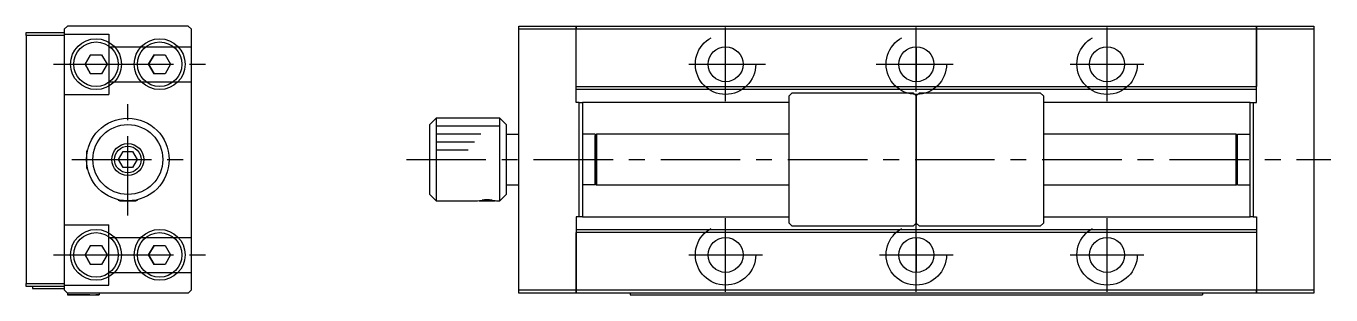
# Model space of a CAD drawing. Extents: x 15 to 442, y 13 to 190.
# Drawn here: x 237 to 442.2, y 83.9 to 126.2 of the extents above; entities that cross this region are included whole.
import ezdxf

# ---------------------------------------------------------------- set-up
doc = ezdxf.new("R2010")
doc.units = 0
doc.header["$LTSCALE"] = 10
doc.linetypes.add('CENTER', pattern=[2, 1.25, -0.25, 0.25, -0.25])
doc.linetypes.add('DASHED', pattern=[3.5, 2, -1.5])
doc.layers.get('0').update_dxf_attribs({"linetype": 'CONTINUOUS'})
doc.layers.add('CENTER', color=1, linetype='CENTER')

msp = doc.modelspace()

# ---------------------------------------------------------------- linework, layer by layer
at = {"color": 7, "linetype": 'CONTINUOUS'}
for p, q in [((237, 124.675), (237, 125.175)), ((237, 125.175), (243, 125.175)), ((243.5, 126.175), (243, 125.675)), ((243, 125.675), (243, 84.675)), ((262.5, 126.175), (243.5, 126.175)), ((263, 125.675), (262.5, 126.175)), ((263, 84.675), (263, 125.675)), ((314.5, 126.175), (323.5, 126.175)), ((314.5, 125.675), (314.5, 126.175)), ((323.5, 125.675), (314.5, 125.675)), ((314.5, 84.675), (314.5, 125.675)), ((323.5, 126.175), (323.5, 125.675)), ((323.5, 126.175), (430.5, 126.175)), ((323.5, 125.675), (323.5, 126.175)), ((323.5, 122.175), (323.5, 125.675)), ((430.5, 125.675), (323.5, 125.675)), ((323.5, 120.172066), (323.5, 125.675)), ((430.5, 126.175), (439.5, 126.175)), ((430.5, 125.675), (430.5, 126.175)), ((430.5, 126.175), (430.5, 125.675)), ((430.5, 122.175), (430.5, 125.675)), ((439.5, 125.675), (430.5, 125.675)), ((430.5, 125.675), (430.5, 120.177814)), ((439.5, 126.175), (439.5, 125.675)), ((439.5, 125.675), (439.5, 84.675)), ((243, 124.675), (237, 124.675)), ((237, 124.675), (237, 85.675)), ((246.267949, 120.175), (247.133975, 121.675)), ((247.133975, 121.675), (246.267949, 120.175)), ((247.133975, 121.675), (248.866025, 121.675)), ((248.866025, 121.675), (249.732051, 120.175)), ((256.267949, 120.175), (257.133975, 121.675)), ((257.133975, 121.675), (256.267949, 120.175)), ((257.133975, 121.675), (258.866025, 121.675)), ((258.866025, 121.675), (259.732051, 120.175)), ((323.5, 120.172066), (323.5, 122.175)), ((377, 122.925), (377, 117.425)), ((377, 122.925), (377, 117.425)), ((430.5, 120.177814), (430.5, 122.175)), ((247.133975, 118.675), (246.267949, 120.175)), ((246.267949, 120.175), (247.133975, 118.675)), ((249.732051, 120.175), (248.866025, 118.675)), ((257.133975, 118.675), (256.267949, 120.175)), ((256.267949, 120.175), (257.133975, 118.675)), ((259.732051, 120.175), (258.866025, 118.675)), ((323.5, 118.175), (323.5, 120.172066)), ((323.5, 116.675), (323.5, 120.172066)), ((430.5, 118.175), (430.5, 120.177814)), ((430.5, 120.177814), (430.5, 116.675)), ((248.866025, 118.675), (247.133975, 118.675)), ((258.866025, 118.675), (257.133975, 118.675)), ((323.5, 114.175), (323.5, 118.175)), ((430.5, 114.175), (430.5, 118.175)), ((323.5, 116.675), (430.5, 116.675)), ((430.5, 116.175), (323.5, 116.175)), ((357.5, 115.675), (357, 115.175)), ((357, 95.175), (357, 115.175)), ((357.5, 115.675), (376.5, 115.675)), ((377, 115.175), (376.5, 115.675)), ((377.5, 115.675), (377, 115.175)), ((377, 95.175), (377, 115.175)), ((377, 115.175), (377, 95.175)), ((377.5, 115.675), (396.5, 115.675)), ((397, 115.175), (396.5, 115.675)), ((397, 115.175), (397, 95.175)), ((324, 114.175), (323.5, 114.175)), ((324, 96.175), (324, 114.175)), ((324, 114.175), (324.5, 114.175)), ((324.5, 114.175), (324.5, 96.175)), ((357, 114.175), (324.5, 114.175)), ((429.5, 114.175), (397, 114.175)), ((429.5, 96.175), (429.5, 114.175)), ((429.5, 114.175), (430, 114.175)), ((430, 114.175), (430, 96.175)), ((430, 114.175), (430.5, 114.175)), ((301.5, 111.675), (300.5, 110.675)), ((301.5, 111.675), (301.5, 98.675)), ((311.5, 111.675), (301.5, 111.675)), ((311.5, 111.675), (301.5, 111.675)), ((311.5, 98.675), (311.5, 111.675)), ((312.5, 110.675), (311.5, 111.675)), ((300.5, 99.675), (300.5, 110.675)), ((312.5, 110.675), (312.5, 99.675)), ((312.5, 109.175), (314.5, 109.175)), ((326.5, 109.175), (324.5, 109.175)), ((326.5, 109.175), (326.5, 101.175)), ((326.7, 109.175), (326.5, 108.975)), ((326.5, 101.375), (326.5, 108.975)), ((326.7, 109.175), (326.7, 101.175)), ((357, 109.175), (326.7, 109.175)), ((427.3, 109.175), (397, 109.175)), ((427.3, 101.175), (427.3, 109.175)), ((427.5, 108.975), (427.3, 109.175)), ((427.5, 101.175), (427.5, 109.175)), ((427.5, 109.175), (429.5, 109.175)), ((246.625, 106.675), (246.5, 106.425)), ((246.5, 106.425), (246.5, 105.175)), ((246.5, 105.175), (246.5, 103.925)), ((246.625, 106.675), (246.625, 106.443612)), ((246.675424, 106.675), (246.625, 106.675)), ((251.556624, 105.175), (252.278312, 106.425)), ((252.278312, 103.925), (251.556624, 105.175)), ((252.278312, 106.425), (253.721688, 106.425)), ((253.721688, 106.425), (254.443376, 105.175)), ((254.443376, 105.175), (253.721688, 103.925)), ((246.5, 103.925), (246.625, 103.675)), ((246.625, 103.906388), (246.625, 103.675)), ((246.625, 103.675), (246.675376, 103.675)), ((253.721688, 103.925), (252.278312, 103.925)), ((312.5, 101.175), (314.5, 101.175)), ((326.5, 101.175), (324.5, 101.175)), ((326.5, 101.375), (326.7, 101.175)), ((326.7, 101.175), (357, 101.175)), ((397, 101.175), (427.3, 101.175)), ((427.3, 101.175), (427.5, 101.375)), ((427.5, 101.175), (429.5, 101.175)), ((251.5, 98.850445), (251.5, 98.850334)), ((251.5, 98.850315), (251.5, 98.8)), ((251.5, 98.8), (251.731388, 98.8)), ((251.5, 98.8), (251.75, 98.675)), ((251.75, 98.675), (253, 98.675)), ((253, 98.675), (254.25, 98.675)), ((254.25, 98.675), (254.5, 98.8)), ((254.268611, 98.8), (254.5, 98.8)), ((254.5, 98.850343), (254.5, 98.850445)), ((254.5, 98.8), (254.5, 98.850323)), ((300.5, 99.675), (301.5, 98.675)), ((301.5, 98.675), (308.000141, 98.675)), ((308.25, 98.675), (308.281597, 98.675)), ((308.281597, 98.675), (309.5, 98.675)), ((308.69985, 98.8), (309.5, 98.8)), ((309.5, 98.8), (310.300197, 98.8)), ((309.5, 98.675), (310.75, 98.675)), ((310.999995, 98.675), (311.5, 98.675)), ((311.5, 98.675), (312.5, 99.675)), ((324, 96.175), (323.5, 96.175)), ((323.5, 96.175), (323.5, 92.175)), ((324.5, 96.175), (324, 96.175)), ((324.5, 96.175), (357, 96.175)), ((357, 95.175), (357.5, 94.675)), ((376.5, 94.675), (357.5, 94.675)), ((376.5, 94.675), (377, 95.175)), ((377, 95.175), (377.5, 94.675)), ((396.5, 94.675), (377.5, 94.675)), ((396.5, 94.675), (397, 95.175)), ((397, 96.175), (429.5, 96.175)), ((430, 96.175), (429.5, 96.175)), ((430, 96.175), (430.5, 96.175)), ((430.5, 96.175), (430.5, 92.175)), ((323.5, 94.175), (430.5, 94.175)), ((430.5, 93.675), (323.5, 93.675)), ((323.5, 90.172066), (323.5, 93.675)), ((377, 92.925), (377, 87.425)), ((377, 92.925), (377, 87.425)), ((430.5, 93.675), (430.5, 90.177945)), ((246.267949, 90.175), (247.133975, 91.675)), ((247.133975, 91.675), (246.267949, 90.175)), ((247.133975, 91.675), (248.866025, 91.675)), ((248.866025, 91.675), (249.732051, 90.175)), ((256.267949, 90.175), (257.133975, 91.675)), ((257.133975, 91.675), (256.267949, 90.175)), ((257.133975, 91.675), (258.866025, 91.675)), ((258.866025, 91.675), (259.732051, 90.175)), ((323.5, 92.175), (323.5, 90.172066)), ((430.5, 92.175), (430.5, 90.177945)), ((247.133975, 88.675), (246.267949, 90.175)), ((246.267949, 90.175), (247.133975, 88.675)), ((248.866025, 88.675), (247.133975, 88.675)), ((249.732051, 90.175), (248.866025, 88.675)), ((257.133975, 88.675), (256.267949, 90.175)), ((256.267949, 90.175), (257.133975, 88.675)), ((258.866025, 88.675), (257.133975, 88.675)), ((259.732051, 90.175), (258.866025, 88.675)), ((323.5, 90.172066), (323.5, 88.175)), ((323.5, 84.675), (323.5, 90.172066)), ((430.5, 90.177945), (430.5, 88.175)), ((430.5, 90.177945), (430.5, 84.675)), ((323.5, 88.175), (323.5, 84.675)), ((430.5, 88.175), (430.5, 84.675)), ((237, 85.675), (243, 85.675)), ((237, 85.175), (237, 85.675)), ((243, 85.175), (237, 85.175)), ((238, 85.175), (238, 84.875)), ((238, 84.875), (243, 84.875)), ((243, 84.675), (243.5, 84.175)), ((243.5, 84.175), (243.5, 83.875)), ((262.5, 84.175), (243.5, 84.175)), ((248.5, 84.175), (248.5, 83.875)), ((262.5, 84.175), (263, 84.675)), ((314.5, 84.675), (323.5, 84.675)), ((314.5, 84.175), (314.5, 84.675)), ((323.5, 84.175), (314.5, 84.175)), ((323.5, 84.675), (323.5, 84.175)), ((323.5, 84.175), (323.5, 84.675)), ((323.5, 84.675), (430.5, 84.675)), ((430.5, 84.175), (323.5, 84.175)), ((332, 84.175), (332, 83.875)), ((422, 84.175), (422, 83.875)), ((430.5, 84.675), (439.5, 84.675)), ((430.5, 84.175), (430.5, 84.675)), ((430.5, 84.675), (430.5, 84.175)), ((439.5, 84.175), (430.5, 84.175)), ((439.5, 84.675), (439.5, 84.175)), ((246.971875, 83.875), (243.5, 83.875)), ((245.5, 83.875), (243.5, 83.875)), ((245.5, 83.875), (243.5, 83.875)), ((245.5, 83.875), (243.5, 83.875)), ((245.5, 83.875), (243.5, 83.875)), ((245.5, 83.875), (243.5, 83.875)), ((245.5, 83.875), (243.5, 83.875)), ((245.5, 83.875), (243.5, 83.875)), ((245.5, 83.875), (243.5, 83.875)), ((245.5, 83.875), (243.5, 83.875)), ((245.5, 83.875), (243.5, 83.875)), ((245.5, 83.875), (243.5, 83.875)), ((245.5, 83.875), (243.5, 83.875)), ((245.5, 83.875), (243.5, 83.875)), ((245.5, 83.875), (243.5, 83.875)), ((245.5, 83.875), (243.5, 83.875)), ((245.5, 83.875), (243.5, 83.875)), ((245.5, 83.875), (243.5, 83.875)), ((245.5, 83.875), (243.5, 83.875)), ((245.5, 83.875), (243.5, 83.875)), ((245.5, 83.875), (243.5, 83.875)), ((245.5, 83.875), (243.5, 83.875)), ((245.5, 83.875), (243.5, 83.875)), ((245.5, 83.875), (243.5, 83.875)), ((245.5, 83.875), (243.5, 83.875)), ((245.5, 83.875), (243.5, 83.875)), ((245.5, 83.875), (243.5, 83.875)), ((245.5, 83.875), (243.5, 83.875)), ((245.5, 83.875), (243.5, 83.875)), ((245.5, 83.875), (243.5, 83.875)), ((245.5, 83.875), (243.5, 83.875)), ((245.5, 83.875), (243.5, 83.875)), ((245.5, 83.875), (243.5, 83.875)), ((245.5, 83.875), (243.5, 83.875)), ((245.5, 83.875), (243.5, 83.875)), ((245.5, 83.875), (243.5, 83.875)), ((245.5, 83.875), (243.5, 83.875)), ((245.5, 83.875), (243.5, 83.875)), ((245.5, 83.875), (243.5, 83.875)), ((245.5, 83.875), (243.5, 83.875)), ((245.5, 83.875), (243.5, 83.875)), ((245.5, 83.875), (243.5, 83.875)), ((245.5, 83.875), (243.5, 83.875)), ((245.5, 83.875), (243.5, 83.875)), ((245.5, 83.875), (243.5, 83.875)), ((245.5, 83.875), (243.5, 83.875)), ((245.5, 83.875), (243.5, 83.875)), ((245.5, 83.875), (243.5, 83.875)), ((245.5, 83.875), (243.5, 83.875)), ((245.5, 83.875), (243.5, 83.875)), ((245.5, 83.875), (243.5, 83.875)), ((245.5, 83.875), (243.5, 83.875)), ((245.5, 83.875), (243.5, 83.875)), ((245.5, 83.875), (243.5, 83.875)), ((245.5, 83.875), (243.5, 83.875)), ((245.5, 83.875), (243.5, 83.875)), ((245.5, 83.875), (243.5, 83.875)), ((245.5, 83.875), (243.5, 83.875)), ((245.5, 83.875), (243.5, 83.875)), ((245.5, 83.875), (243.5, 83.875)), ((245.5, 83.875), (243.5, 83.875)), ((245.5, 83.875), (243.5, 83.875)), ((245.5, 83.875), (243.5, 83.875)), ((245.5, 83.875), (243.5, 83.875)), ((245.5, 83.875), (243.5, 83.875)), ((245.5, 83.875), (243.5, 83.875)), ((245.5, 83.875), (243.5, 83.875)), ((245.5, 83.875), (243.5, 83.875)), ((245.5, 83.875), (243.5, 83.875)), ((245.5, 83.875), (243.5, 83.875)), ((245.5, 83.875), (243.5, 83.875)), ((245.5, 83.875), (243.5, 83.875)), ((245.5, 83.875), (243.5, 83.875)), ((245.5, 83.875), (243.5, 83.875)), ((245.5, 83.875), (243.5, 83.875)), ((245.5, 83.875), (243.5, 83.875)), ((245.5, 83.875), (243.5, 83.875)), ((245.5, 83.875), (243.5, 83.875)), ((245.5, 83.875), (243.5, 83.875)), ((245.5, 83.875), (243.5, 83.875)), ((245.5, 83.875), (243.5, 83.875)), ((245.5, 83.875), (243.5, 83.875)), ((245.5, 83.875), (243.5, 83.875)), ((245.5, 83.875), (243.5, 83.875)), ((245.5, 83.875), (243.5, 83.875)), ((245.5, 83.875), (243.5, 83.875)), ((245.5, 83.875), (243.5, 83.875)), ((245.5, 83.875), (243.5, 83.875)), ((245.5, 83.875), (243.5, 83.875)), ((245.5, 83.875), (243.5, 83.875)), ((245.5, 83.875), (243.5, 83.875)), ((245.5, 83.875), (243.5, 83.875)), ((245.5, 83.875), (243.5, 83.875)), ((245.5, 83.875), (243.5, 83.875)), ((245.5, 83.875), (243.5, 83.875)), ((245.5, 83.875), (243.5, 83.875)), ((245.5, 83.875), (243.5, 83.875)), ((245.5, 83.875), (243.5, 83.875)), ((245.5, 83.875), (243.5, 83.875)), ((245.5, 83.875), (243.5, 83.875)), ((245.5, 83.875), (243.5, 83.875)), ((245.5, 83.875), (243.5, 83.875)), ((245.5, 83.875), (243.5, 83.875)), ((245.5, 83.875), (243.5, 83.875)), ((245.5, 83.875), (243.5, 83.875)), ((245.5, 83.875), (243.5, 83.875)), ((245.5, 83.875), (243.5, 83.875)), ((245.5, 83.875), (243.5, 83.875)), ((245.5, 83.875), (243.5, 83.875)), ((245.5, 83.875), (243.5, 83.875)), ((245.5, 83.875), (243.5, 83.875)), ((245.5, 83.875), (243.5, 83.875)), ((245.5, 83.875), (243.5, 83.875)), ((245.5, 83.875), (243.5, 83.875)), ((245.5, 83.875), (243.5, 83.875)), ((245.5, 83.875), (243.5, 83.875)), ((245.5, 83.875), (243.5, 83.875)), ((245.5, 83.875), (243.5, 83.875)), ((245.5, 83.875), (243.5, 83.875)), ((245.5, 83.875), (243.5, 83.875)), ((245.5, 83.875), (243.5, 83.875)), ((245.5, 83.875), (243.5, 83.875)), ((245.5, 83.875), (243.5, 83.875)), ((245.5, 83.875), (243.5, 83.875)), ((245.5, 83.875), (243.5, 83.875)), ((245.5, 83.875), (243.5, 83.875)), ((245.5, 83.875), (243.5, 83.875)), ((245.5, 83.875), (243.5, 83.875)), ((245.5, 83.875), (243.5, 83.875)), ((245.5, 83.875), (243.5, 83.875)), ((245.5, 83.875), (243.5, 83.875)), ((246, 83.875), (243.5, 83.875)), ((243.5, 83.875), (248.5, 83.875)), ((246.5, 83.875), (245.5, 83.875)), ((246.5, 83.875), (245.5, 83.875)), ((246.5, 83.875), (245.5, 83.875)), ((246.5, 83.875), (245.5, 83.875)), ((246.5, 83.875), (245.5, 83.875)), ((246.5, 83.875), (245.5, 83.875)), ((246.5, 83.875), (245.5, 83.875)), ((246, 83.875), (245.5, 83.875)), ((246, 83.875), (245.5, 83.875)), ((246, 83.875), (245.5, 83.875)), ((246, 83.875), (245.5, 83.875)), ((246, 83.875), (245.5, 83.875)), ((246, 83.875), (245.5, 83.875)), ((246, 83.875), (245.5, 83.875)), ((246, 83.875), (245.5, 83.875)), ((246, 83.875), (245.5, 83.875)), ((246, 83.875), (245.5, 83.875)), ((246, 83.875), (245.5, 83.875)), ((246, 83.875), (245.5, 83.875)), ((246, 83.875), (245.5, 83.875)), ((246.5, 83.875), (246, 83.875)), ((246.5, 83.875), (246, 83.875)), ((246.5, 83.875), (246, 83.875)), ((246.5, 83.875), (246, 83.875)), ((246.5, 83.875), (246, 83.875)), ((246.5, 83.875), (246, 83.875)), ((246.5, 83.875), (246, 83.875)), ((246.894792, 83.875), (247.029527, 83.875)), ((246.971824, 83.875), (246.894792, 83.875)), ((246.971857, 83.875), (246.9, 83.875)), ((246.971857, 83.875), (246.9, 83.875)), ((246.971857, 83.875), (246.9, 83.875)), ((247.029517, 83.875), (246.9, 83.875)), ((247.029517, 83.875), (246.9, 83.875)), ((247.029517, 83.875), (246.9, 83.875)), ((246.9, 83.875), (248.093182, 83.875)), ((246.9, 83.875), (247.029599, 83.875)), ((246.9, 83.875), (247.029599, 83.875)), ((246.9, 83.875), (247.00151, 83.875)), ((246.9, 83.875), (247.012761, 83.875)), ((246.9, 83.875), (247.014547, 83.875)), ((246.971791, 83.875), (246.903409, 83.875)), ((246.971791, 83.875), (246.903409, 83.875)), ((246.971791, 83.875), (246.903409, 83.875)), ((246.903409, 83.875), (247.029545, 83.875)), ((247.029557, 83.875), (246.903409, 83.875)), ((247.029527, 83.875), (246.903409, 83.875)), ((247.029527, 83.875), (246.903409, 83.875)), ((247.029527, 83.875), (246.903409, 83.875)), ((247.029527, 83.875), (246.903409, 83.875)), ((246.903409, 83.875), (246.971875, 83.875)), ((246.971887, 83.875), (246.903409, 83.875)), ((246.903409, 83.875), (247.029593, 83.875)), ((246.903409, 83.875), (247.030805, 83.875)), ((246.903409, 83.875), (247.029593, 83.875)), ((246.903409, 83.875), (247.030805, 83.875)), ((246.903409, 83.875), (247.003343, 83.875)), ((246.903409, 83.875), (247.003343, 83.875)), ((246.903409, 83.875), (247.003343, 83.875)), ((247.029512, 83.875), (246.906818, 83.875)), ((246.97183, 83.875), (246.906818, 83.875)), ((246.906818, 83.875), (247.029593, 83.875)), ((246.906818, 83.875), (247.029603, 83.875)), ((247.029515, 83.875), (246.906819, 83.875)), ((246.971814, 83.875), (246.906819, 83.875)), ((246.906819, 83.875), (247.029618, 83.875)), ((246.906819, 83.875), (246.998587, 83.875)), ((246.910227, 83.875), (247.029545, 83.875)), ((247.029545, 83.875), (246.910227, 83.875)), ((247.032928, 83.875), (246.910227, 83.875)), ((246.971796, 83.875), (246.910227, 83.875)), ((246.910227, 83.875), (246.971875, 83.875)), ((246.971875, 83.875), (246.910227, 83.875)), ((246.910227, 83.875), (247.029621, 83.875)), ((246.910227, 83.875), (247.030182, 83.875)), ((246.920455, 83.875), (247.029545, 83.875)), ((247.029545, 83.875), (246.920455, 83.875)), ((246.920455, 83.875), (246.971875, 83.875)), ((246.971875, 83.875), (246.920455, 83.875)), ((247.939197, 83.875), (248.1, 83.875)), ((248.093182, 83.875), (247.963671, 83.875)), ((247.977192, 83.875), (248.089773, 83.875)), ((247.9772, 83.875), (247.978372, 83.875)), ((248.089773, 83.875), (247.977273, 83.875)), ((247.977273, 83.875), (248.089773, 83.875)), ((248.089773, 83.875), (247.977273, 83.875)), ((248.082955, 83.875), (247.977273, 83.875)), ((247.977273, 83.875), (248.082955, 83.875)), ((247.977277, 83.875), (248.1, 83.875)), ((248.1, 83.875), (247.977319, 83.875)), ((247.977345, 83.875), (248.105208, 83.875)), ((247.978372, 83.875), (248.1, 83.875)), ((248.1, 83.875), (247.980148, 83.875)), ((247.980688, 83.875), (248.1, 83.875)), ((248.1, 83.875), (247.980725, 83.875)), ((247.980869, 83.875), (248.093182, 83.875)), ((247.980869, 83.875), (248.093182, 83.875)), ((248.096591, 83.875), (247.980977, 83.875)), ((248.096591, 83.875), (247.980977, 83.875)), ((248.096591, 83.875), (247.980977, 83.875)), ((248.096591, 83.875), (247.980977, 83.875)), ((247.980999, 83.875), (248.096591, 83.875)), ((247.980999, 83.875), (248.096591, 83.875)), ((247.980999, 83.875), (248.096591, 83.875)), ((247.980999, 83.875), (248.096591, 83.875)), ((248.093182, 83.875), (247.98101, 83.875)), ((248.093182, 83.875), (247.98101, 83.875)), ((247.982431, 83.875), (248.096591, 83.875)), ((247.986186, 83.875), (248.093182, 83.875)), ((247.986186, 83.875), (248.093182, 83.875)), ((247.986186, 83.875), (248.093182, 83.875)), ((247.988635, 83.875), (248.096591, 83.875)), ((247.988635, 83.875), (248.096591, 83.875)), ((247.995421, 83.875), (248.1, 83.875)), ((248.1, 83.875), (248.002277, 83.875)), ((248.1, 83.875), (248.002843, 83.875)), ((248.096591, 83.875), (248.006946, 83.875)), ((248.096591, 83.875), (248.006946, 83.875)), ((248.096591, 83.875), (248.006946, 83.875)), ((248.093182, 83.875), (248.006951, 83.875)), ((248.093182, 83.875), (248.006951, 83.875)), ((248.093182, 83.875), (248.006951, 83.875)), ((248.1, 83.875), (248.007223, 83.875)), ((248.5, 83.875), (248.028125, 83.875)), ((248.082955, 83.875), (248.028125, 83.875)), ((248.028125, 83.875), (248.082955, 83.875)), ((248.089773, 83.875), (248.028125, 83.875)), ((248.028125, 83.875), (248.089773, 83.875)), ((248.089773, 83.875), (248.028125, 83.875)), ((248.028125, 83.875), (248.089773, 83.875)), ((248.105208, 83.875), (248.028181, 83.875)), ((248.028183, 83.875), (248.1, 83.875)), ((332, 83.875), (422, 83.875))]:
    msp.add_line(p, q, dxfattribs=at)
at = {"color": 3, "linetype": 'DASHED'}
for p, q in [((243, 124.925), (250, 124.925)), ((250, 124.925), (250, 115.425)), ((250, 122.925), (263, 122.925)), ((250, 117.425), (263, 117.425)), ((243, 115.425), (250, 115.425)), ((243, 94.925), (250, 94.925)), ((250, 85.425), (250, 94.925)), ((250, 92.925), (263, 92.925)), ((250, 87.425), (263, 87.425)), ((243, 85.425), (250, 85.425))]:
    msp.add_line(p, q, dxfattribs=at)
at = {"color": 3, "linetype": 'CONTINUOUS'}
for p, q in [((311.5, 110.425), (301.5, 110.425)), ((308.5, 109.175), (301.5, 109.175)), ((307.5, 107.925), (301.5, 107.925)), ((306.5, 106.675), (301.5, 106.675)), ((251.500005, 98.850443), (251.500005, 98.850334)), ((254.499995, 98.850343), (254.499995, 98.850443)), ((308.000005, 98.675), (308.290134, 98.735762)), ((308.290134, 98.735762), (308.699876, 98.800032)), ((310.3002, 98.800023), (310.765879, 98.725003)), ((310.765883, 98.725002), (310.999995, 98.675))]:
    msp.add_line(p, q, dxfattribs=at)
at = {"color": 7, "linetype": 'CONTINUOUS'}
for centre, radius in [((248, 120.175), 4), ((248, 120.175), 3.5), ((258, 120.175), 4), ((258, 120.175), 3.5), ((347, 120.175), 2.75), ((377, 120.175), 2.75), ((407, 120.175), 2.75), ((253, 105.175), 6.5), ((253, 105.175), 5.5), ((253, 105.175), 2.1), ((248, 90.175), 4), ((248, 90.175), 3.5), ((258, 90.175), 4), ((258, 90.175), 3.5), ((347, 90.175), 2.75), ((377, 90.175), 2.75), ((407, 90.175), 2.75)]:
    msp.add_circle(centre, radius, dxfattribs=at)
at = {"color": 3, "linetype": 'DASHED'}
for centre in [(347, 120.175), (377, 120.175), (407, 120.175), (347, 90.175), (377, 90.175), (407, 90.175)]:
    msp.add_circle(centre, 4.75, dxfattribs=at)
at = {"color": 3, "linetype": 'CONTINUOUS'}
msp.add_circle((253, 105.175), 2.5, dxfattribs=at)
msp.add_arc((309.5, 92.47447), 6.375965, 82.790228, 97.20909, dxfattribs=at)
at = {"layer": 'CENTER', "color": 1, "linetype": 'CENTER'}
for p, q in [((347, 114.375), (347, 125.975)), ((377, 115.875), (377, 125.975)), ((407, 114.375), (407, 125.975)), ((241.3, 120.175), (251.7, 120.175)), ((247.7, 120.175), (265.3, 120.175)), ((341.2, 120.175), (353.3, 120.175)), ((370.7, 120.175), (382.8, 120.175)), ((401.2, 120.175), (412.8, 120.175)), ((253, 96.375), (253, 113.975)), ((244.2, 105.175), (261.8, 105.175)), ((296.8, 105.175), (442.2, 105.175)), ((347, 84.375), (347, 95.975)), ((377, 84.375), (377, 95.975)), ((407, 84.375), (407, 95.975)), ((241.3, 90.175), (251.7, 90.175)), ((247.7, 90.175), (265.3, 90.175)), ((341.2, 90.175), (352.8, 90.175)), ((371.2, 90.175), (382.8, 90.175)), ((401.2, 90.175), (412.8, 90.175))]:
    msp.add_line(p, q, dxfattribs=at)

doc.saveas('drawing.dxf')
